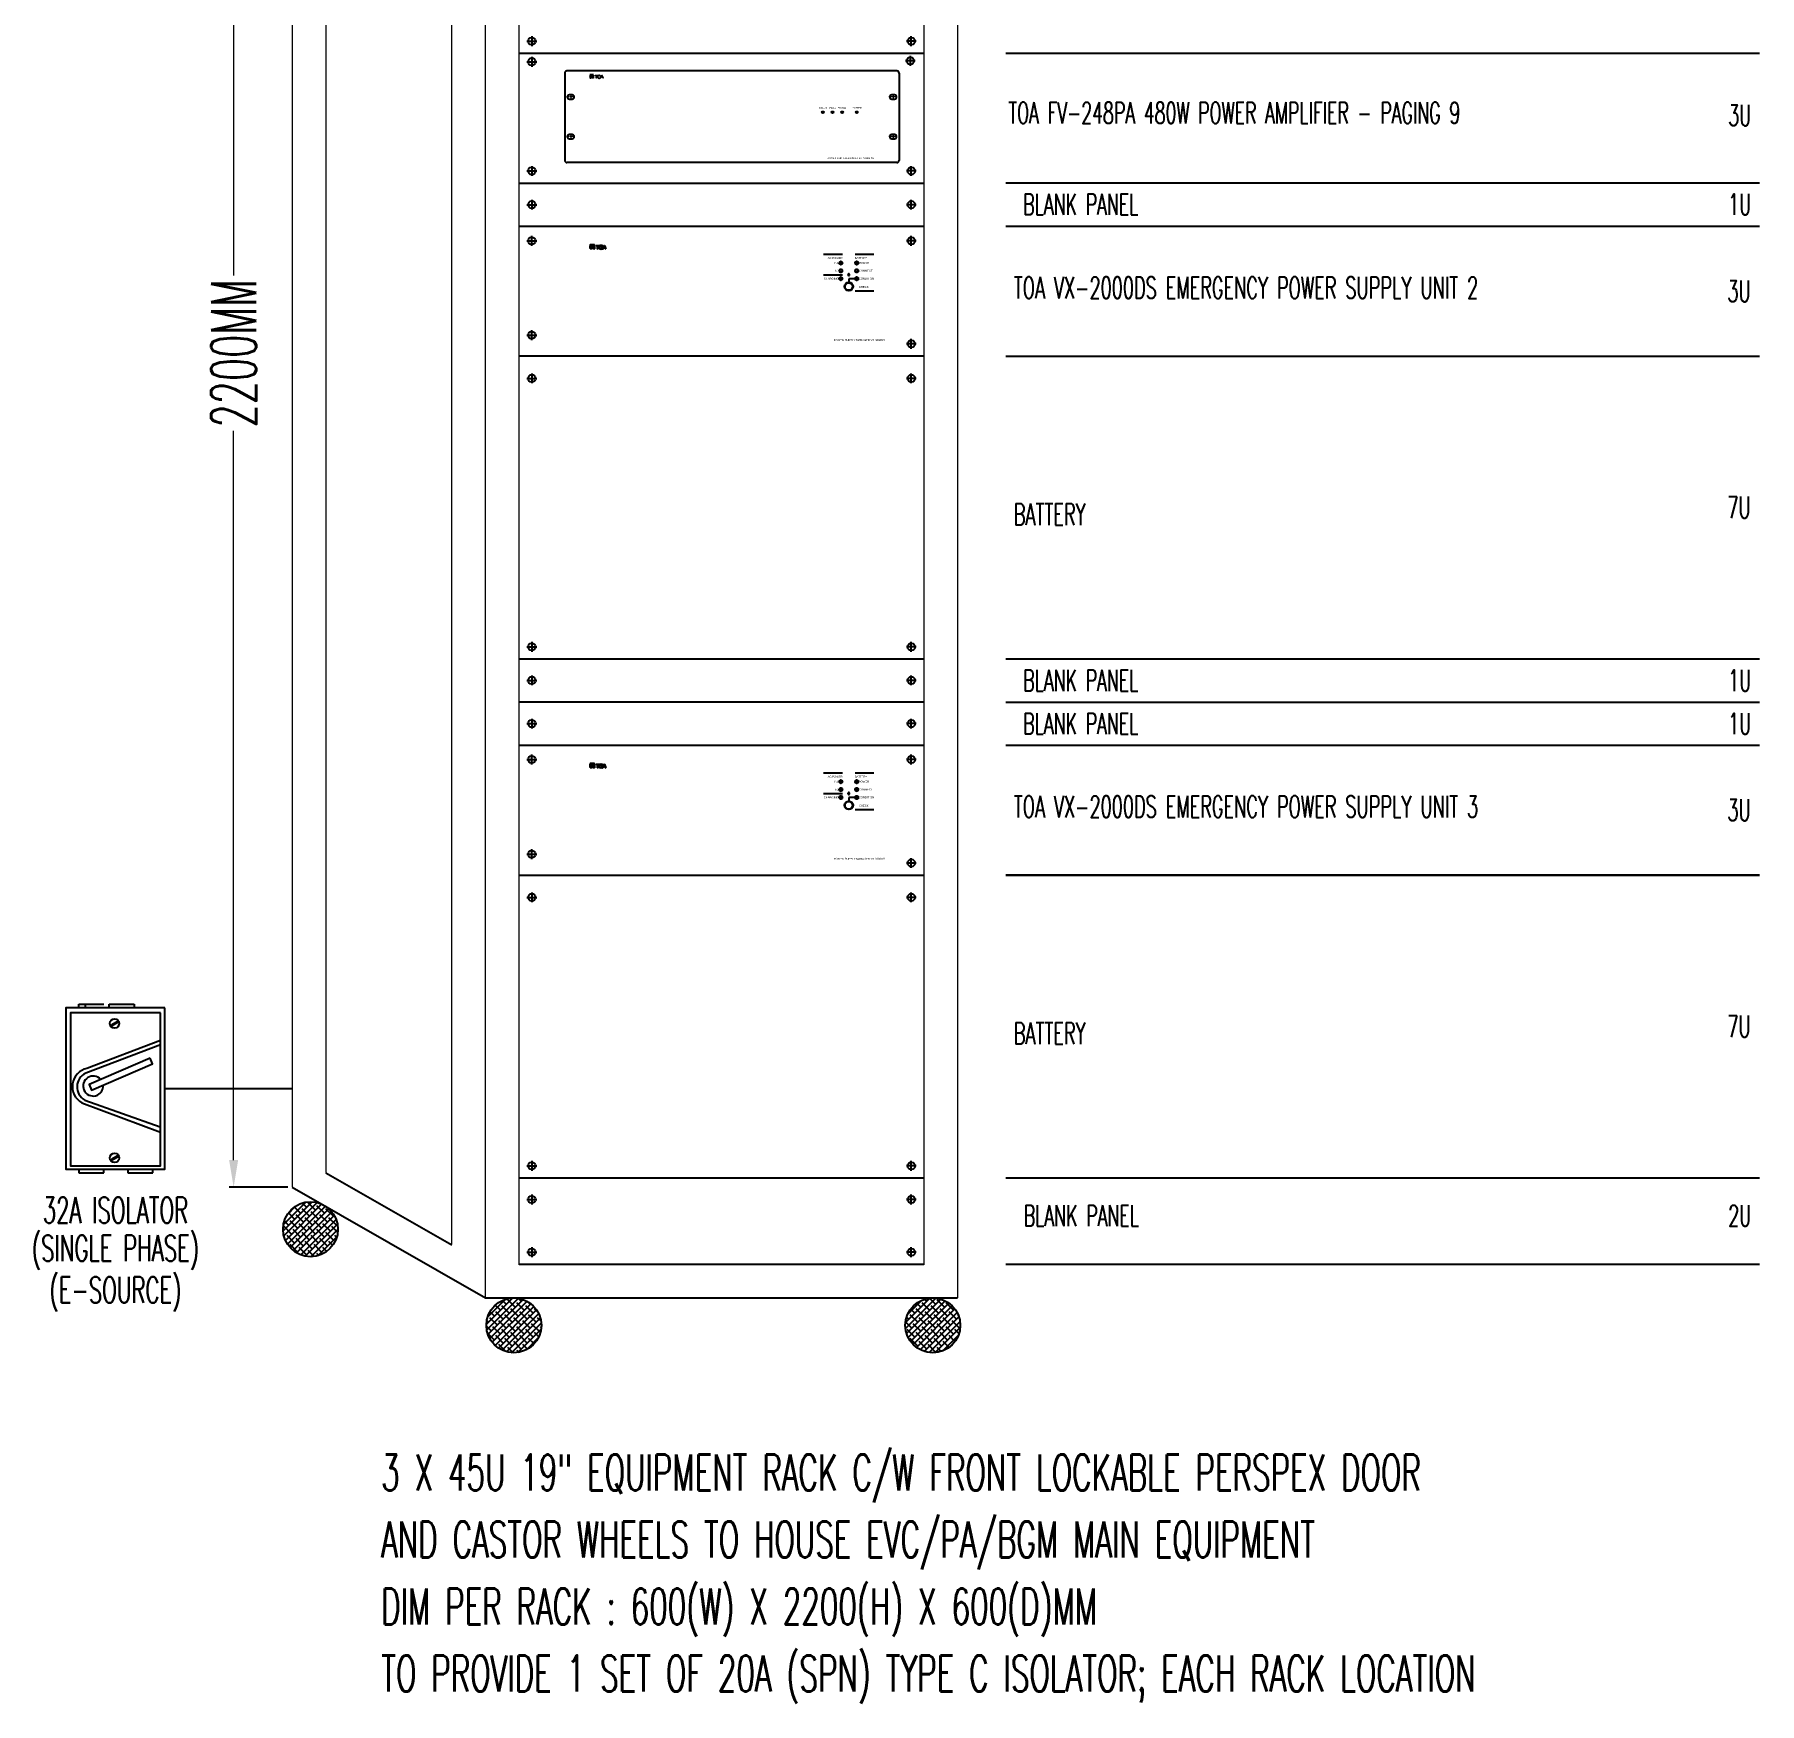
# Model space of a CAD drawing. Header units: millimetres. Extents: x 2974 to 5671, y 1205 to 3288.
# Drawn here: x 4517.2 to 4899.8, y 1205.3 to 1575.4 of the extents above; entities that cross this region are included whole.
import ezdxf
from ezdxf.enums import TextEntityAlignment as Align

# ---------------------------------------------------------------- set-up
doc = ezdxf.new("R2010")
doc.units = ezdxf.units.MM
doc.linetypes.add('SLD-CENTER', pattern=[19.05, 15.24, -1.27, 1.27, -1.27])
doc.linetypes.add('SLD-Solid', pattern=[0])
for name, color, linetype in [('0-RACK', 7, 'Continuous'), ('SILK', 5, 'Continuous'), ('TEXT', 3, 'Continuous')]:
    doc.layers.add(name, color=color, linetype=linetype)
doc.layers.add('FORMAT', color=7, linetype='Continuous', lineweight=0)
doc.styles.add('SIMPLEX', font='simplex.shx', dxfattribs={"width": 0.6})
doc.styles.get("Standard").update_dxf_attribs({"font": 'arial.ttf'})
doc.styles.add('Standard1', font='')
doc.styles.get('Standard1').set_extended_font_data('HelveticaNeue LT 55 Roman')
doc.dimstyles.get("Standard").update_dxf_attribs({"dimtxt": 0.18, "dimasz": 0.18, "dimexe": 0.18, "dimexo": 0.0625, "dimgap": 0.09, "dimtad": 0, "dimtih": 1, "dimtoh": 1, "dimdec": 4, "dimzin": 0, "dimdsep": 46, "dimtxsty": 'Standard', "dimcen": 0.09, "dimadec": 0, "dimazin": 0, "dimtfac": 1, "dimtdec": 4, "dimtofl": 0, "dimtmove": 0, "dimatfit": 3, "dimfxl": 1, "dimtolj": 1, "dimtzin": 0, "dimarcsym": 0})
pattern_1 = [(45, (1902.0434, 1089.468), (-0.6612692, 0.6612692), []), (135, (1902.0434, 1089.468), (-1.9838076, 0.6612692), [2.3379397, -1.4027638])]

# ---------------------------------------------------------------- blocks, each defined once
blk = doc.blocks.new('*D27')
at = {"layer": 'Defpoints', "color": 0, "transparency": 16777216}
for p in [(4574.36, 1766.4), (4561.37, 1319.78), (4574.36, 1319.78)]:
    blk.add_point(p, dxfattribs=at)
at = {"layer": 'TEXT', "color": 0, "lineweight": -2, "transparency": 16777216}
for p, q in [((4573.36, 1766.4), (4560.37, 1766.4)), ((4573.36, 1319.78), (4560.37, 1319.78))]:
    blk.add_line(p, q, dxfattribs=at)
at = {"layer": 'TEXT', "color": 0, "lineweight": 9, "transparency": 16777216}
for p, q in [((4561.37, 1760.4), (4561.37, 1521.95)), ((4561.37, 1325.78), (4561.37, 1487.49))]:
    blk.add_line(p, q, dxfattribs=at)
at = {"layer": 'TEXT', "color": 0, "transparency": 16777216}
for points in [[(4560.37, 1760.4), (4562.37, 1760.4), (4561.37, 1766.4)], [(4560.37, 1325.78), (4562.37, 1325.78), (4561.37, 1319.78)]]:
    blk.add_solid(points, dxfattribs=at)
at = {"layer": 'TEXT', "color": 0, "transparency": 16777216, "insert": (4561.37, 1504.72), "char_height": 6, "attachment_point": 5, "rotation": 90, "style": 'SIMPLEX'}
blk.add_mtext('\\A1;{\\H1.66667x;2200MM}', dxfattribs=at)
blk = doc.blocks.new('A$C1B766E32')
at = {"color": 30}
for p, q in [((0.481, 6.133), (0.481, 6.261)), ((0.481, 6.261), (1.413, 6.261)), ((0.725, 6.261), (0.725, 6.133)), ((1.616, 6.133), (1.616, 6.261)), ((1.616, 6.261), (2.548, 6.261)), ((2.548, 6.261), (2.548, 6.133)), ((3.524, 4.749), (0.74, 3.698)), ((3.524, 4.91), (0.786, 3.88)), ((0.595, 2.601), (3.518, 1.512)), ((0.703, 2.703), (3.515, 1.705)), ((0.481, 0.128), (0.481, 0)), ((1.413, 0), (1.413, 0.128)), ((2.304, 0.128), (2.304, 0)), ((3.237, 0), (3.237, 0.128)), ((0.481, 0), (1.413, 0)), ((2.304, 0), (3.237, 0))]:
    blk.add_line(p, q, dxfattribs=at)
for points in [[(3.683, 6.133), (0, 6.133), (0, 0.128), (3.683, 0.128)], [(3.524, 5.949), (0.176, 5.949), (0.176, 0.261), (3.524, 0.261)], [(1.919, 5.624), (1.707, 5.503), (1.723, 5.475), (1.935, 5.596)], [(3.133, 4.261), (0.869, 3.283), (0.961, 3.072), (3.224, 4.05)], [(1.919, 0.623), (1.707, 0.502), (1.723, 0.474), (1.935, 0.595)]]:
    blk.add_lwpolyline(points, close=True, dxfattribs=at)
for centre in [(1.813, 5.551), (1.813, 0.55)]:
    blk.add_circle(centre, 0.175, dxfattribs=at)
for centre, radius, start, end in [((0.939, 3.203), 0.694, 102.71014, 240.23806), ((0.978, 3.191), 0.56, 115.15996, 240.62968), ((1.019, 3.223), 0.372, 41.31728, 5.25538)]:
    blk.add_arc(centre, radius, start, end, dxfattribs=at)
blk = doc.blocks.new('200PA')
at = {"linetype": 'Continuous', "lineweight": 0}
for points in [[(-47.5, 15.75), (-47.5, 15.68), (-46.12, 15.68), (-46.12, 15.75)], [(-47.5, 15.47), (-47.5, 14.93), (-46.96, 15.47)], [(-46.82, 15.2), (-47.09, 15.2), (-47.5, 14.79), (-47.5, 14.52)], [(-46.95, 14.93), (-47.5, 14.38), (-46.95, 14.38)], [(-46.12, 15.52), (-46.43, 15.2), (-46.63, 15.2), (-46.63, 14.38), (-46.12, 14.38)], [(-44.61, 15.36), (-44.61, 15.47), (-45.58, 15.47), (-45.58, 15.36)], [(-45.02, 15.35), (-45.16, 15.22), (-45.16, 14.37), (-45.02, 14.37)], [(-42.95, 14.86), (-43.22, 14.86), (-43.34, 14.75), (-42.9, 14.75), (-42.75, 14.37), (-42.59, 14.37), (-43.09, 15.47), (-43.19, 15.47), (-43.67, 14.37), (-43.55, 14.37), (-43.15, 15.32)]]:
    blk.add_hatch(color=7, dxfattribs=at).paths.add_polyline_path(points, flags=0)
h = blk.add_hatch(color=7, dxfattribs=at)
edge = h.paths.add_edge_path(flags=0)
edge.add_arc((-44.23, 14.77), 0.423, 180, 270)
edge.add_line((-44.23, 14.35), (-44.01, 14.35))
edge.add_arc((-44.01, 14.77), 0.423, 270, 360)
edge.add_line((-43.59, 14.77), (-43.59, 15.11))
edge.add_arc((-43.98, 15.11), 0.396, 359.25739, 454.01879)
edge.add_line((-44.01, 15.51), (-44.23, 15.51))
edge.add_arc((-44.23, 15.09), 0.423, 90, 180)
edge.add_line((-44.65, 15.09), (-44.65, 14.77))
edge = h.paths.add_edge_path(flags=0)
edge.add_line((-44.51, 14.7), (-44.51, 15.15))
edge.add_arc((-44.23, 15.15), 0.282, 90, 180, ccw=False)
edge.add_line((-44.23, 15.43), (-44.01, 15.43))
edge.add_arc((-44.01, 15.15), 0.282, 0, 90, ccw=False)
edge.add_line((-43.73, 15.15), (-43.73, 14.7))
edge.add_arc((-44.01, 14.7), 0.282, 270, 360, ccw=False)
edge.add_line((-44.01, 14.42), (-44.23, 14.42))
edge.add_arc((-44.23, 14.7), 0.282, 180, 270, ccw=False)
at = {"color": 7, "linetype": 'SLD-Solid'}
for p, q in [((-56.5, 16.25), (-56.5, -15.25)), ((63.25, 17), (-55.75, 17)), ((64, 16.25), (64, -15.25)), ((-53.87, 8.4), (-54.87, 8.4)), ((-54.87, 6.9), (-53.87, 6.9)), ((62.38, 8.4), (61.38, 8.4)), ((61.38, 6.9), (62.38, 6.9)), ((-53.87, -5.9), (-54.87, -5.9)), ((62.38, -5.9), (61.38, -5.9)), ((-54.87, -7.4), (-53.87, -7.4)), ((61.25, -7.39), (62.49, -7.39)), ((61.38, -7.4), (62.38, -7.4)), ((63.25, -16), (-55.75, -16))]:
    blk.add_line(p, q, dxfattribs=at)
at = {"color": 7, "linetype": 'Continuous', "lineweight": 15}
for p, q in [((-47.5, 15.75), (-46.12, 15.75)), ((-46.12, 15.68), (-47.5, 15.68)), ((-47.5, 14.93), (-46.96, 15.47)), ((-47.5, 15.47), (-46.96, 15.47)), ((-47.5, 15.47), (-47.5, 14.93)), ((-47.5, 14.52), (-46.82, 15.2)), ((-47.09, 15.2), (-47.5, 14.79)), ((-46.95, 14.93), (-47.5, 14.38)), ((-47.5, 14.79), (-47.5, 14.52)), ((-47.5, 14.38), (-46.95, 14.38)), ((-46.82, 15.2), (-47.09, 15.2)), ((-46.95, 14.38), (-46.95, 14.93)), ((-46.43, 15.2), (-46.63, 15.2)), ((-46.63, 15.2), (-46.63, 14.38)), ((-46.12, 14.38), (-46.63, 14.38)), ((-46.43, 15.2), (-46.12, 15.52)), ((-46.12, 15.75), (-46.12, 15.68)), ((-46.12, 15.52), (-46.12, 14.38)), ((-45.58, 15.36), (-45.58, 15.47)), ((-45.58, 15.47), (-44.61, 15.47)), ((-44.61, 15.36), (-45.58, 15.36)), ((-45.02, 15.35), (-45.16, 15.22)), ((-45.16, 14.37), (-45.16, 15.22)), ((-45.02, 14.37), (-45.16, 14.37)), ((-45.02, 15.35), (-45.02, 14.37)), ((-44.65, 14.77), (-44.65, 15.09)), ((-44.61, 15.47), (-44.61, 15.36)), ((-44.51, 14.7), (-44.51, 15.15)), ((-44.23, 15.51), (-44.01, 15.51)), ((-44.23, 15.43), (-44.01, 15.43)), ((-44.23, 14.42), (-44.01, 14.42)), ((-44.23, 14.35), (-44.01, 14.35)), ((-43.73, 15.15), (-43.73, 14.7)), ((-43.67, 14.37), (-43.19, 15.47)), ((-43.55, 14.37), (-43.67, 14.37)), ((-43.59, 14.77), (-43.59, 15.11)), ((-43.15, 15.32), (-43.55, 14.37)), ((-43.34, 14.75), (-43.22, 14.86)), ((-42.9, 14.75), (-43.34, 14.75)), ((-43.22, 14.86), (-42.95, 14.86)), ((-43.19, 15.47), (-43.09, 15.47)), ((-42.95, 14.86), (-43.15, 15.32)), ((-42.59, 14.37), (-43.09, 15.47)), ((-42.75, 14.37), (-42.9, 14.75)), ((-42.59, 14.37), (-42.75, 14.37))]:
    blk.add_line(p, q, dxfattribs=at)
at = {"color": 7, "linetype": 'SLD-Solid'}
for centre, radius in [((36.5, 2.11), 0.325), ((36.5, 2.11), 0.3), ((40, 2.11), 0.325), ((40, 2.11), 0.3), ((43.5, 2.11), 0.325), ((43.5, 2.11), 0.3), ((48.75, 2.11), 0.325), ((48.75, 2.11), 0.3)]:
    blk.add_circle(centre, radius, dxfattribs=at)
for centre, start, end in [((-55.75, 16.25), 90, 180), ((63.25, 16.25), 0, 90), ((-54.87, 7.65), 90, 270), ((-53.87, 7.65), 270, 90), ((61.38, 7.65), 90, 270), ((62.38, 7.65), 270, 90), ((-54.87, -6.65), 90, 270), ((-53.87, -6.65), 270, 90), ((61.38, -6.65), 90, 270), ((62.38, -6.65), 270, 90), ((-55.75, -15.25), 180, 270), ((63.25, -15.25), 270, 0)]:
    blk.add_arc(centre, 0.75, start, end, dxfattribs=at)
at = {"color": 7, "linetype": 'Continuous', "lineweight": 15}
for centre, radius, start, end in [((-44.23, 15.09), 0.423, 90, 180), ((-44.23, 14.77), 0.423, 180, 270), ((-44.23, 15.15), 0.282, 90, 180), ((-44.23, 14.7), 0.282, 180, 270), ((-43.98, 15.11), 0.396, 359.25739, 94.01879), ((-44.01, 15.15), 0.282, 0, 90), ((-44.01, 14.77), 0.423, 270, 0), ((-44.01, 14.7), 0.282, 270, 0)]:
    blk.add_arc(centre, radius, start, end, dxfattribs=at)
at = {"layer": 'FORMAT', "color": 1, "linetype": 'SLD-CENTER', "ltscale": 0.1}
for p, q in [((-52.88, 7.65), (-55.88, 7.65)), ((-54.38, 8.65), (-54.38, 6.65)), ((63.37, 7.65), (60.37, 7.65)), ((61.87, 8.65), (61.87, 6.65)), ((-54.38, -5.65), (-54.38, -7.65)), ((61.87, -5.65), (61.87, -7.65)), ((-52.88, -6.65), (-55.88, -6.65)), ((63.37, -6.65), (60.37, -6.65))]:
    blk.add_line(p, q, dxfattribs=at)
at = {"color": 1, "lineweight": 25, "char_height": 0.625, "style": 'Standard1'}
for s, insert, attachment_point in [('{FAULT}', (36.58, 3.98), 2), ('{PEAK}', (40.08, 3.98), 2), ('{SIGNAL}', (43.58, 4), 2), ('{POWER}', (48.83, 4), 2), ('{POWER AMPLIFIER PANEL FV-248PA-AS}', (55, -14.43), 6)]:
    blk.add_mtext(s, dxfattribs=dict(at, insert=insert, attachment_point=attachment_point))
blk = doc.blocks.new('3000DS')
for p, q in [((20.58, 9.39), (25.16, 9.39)), ((28.22, 9.39), (32.8, 9.39)), ((20.58, 4.37), (25.16, 4.37)), ((25.07, 7.45), (25.07, 7)), ((25.07, 5.55), (25.07, 5.1)), ((26.48, 4.46), (26.47, 4.37)), ((26.47, 4.37), (26.48, 4.28)), ((26.54, 4.53), (26.48, 4.46)), ((26.48, 4.28), (26.54, 4.21)), ((26.61, 4.58), (26.54, 4.53)), ((26.54, 4.21), (26.61, 4.16)), ((26.7, 4.6), (26.61, 4.58)), ((26.78, 4.58), (26.7, 4.6)), ((26.86, 4.53), (26.78, 4.58)), ((26.78, 4.16), (26.86, 4.21)), ((26.91, 4.46), (26.86, 4.53)), ((26.86, 4.21), (26.91, 4.28)), ((26.92, 4.37), (26.91, 4.46)), ((26.91, 4.28), (26.92, 4.37)), ((28.89, 7.45), (28.89, 7)), ((28.89, 5.55), (28.89, 5.1)), ((25.07, 3.64), (25.07, 3.19)), ((26.61, 4.16), (26.7, 4.14)), ((26.7, 4.14), (26.78, 4.16)), ((28.22, 0.46), (32.8, 0.46)), ((28.89, 3.64), (28.89, 3.19))]:
    blk.add_line(p, q)
for centre, radius in [((24.79, 7.23), 0.384), ((24.79, 5.32), 0.384), ((24.79, 7.23), 0.287), ((24.79, 5.32), 0.287), ((28.61, 7.23), 0.384), ((28.61, 5.32), 0.384), ((28.61, 7.23), 0.287), ((28.61, 5.32), 0.287), ((24.79, 3.41), 0.384), ((24.79, 3.41), 0.287), ((26.7, 1.5), 1.05), ((26.7, 1.5), 0.901), ((28.61, 3.41), 0.384), ((28.61, 3.41), 0.287)]:
    blk.add_circle(centre, radius)
for centre, radius, start, end in [((24.79, 7.23), 0.364, 37.9334, 321.5494), ((24.79, 5.32), 0.364, 37.9334, 321.5494), ((28.61, 7.23), 0.364, 37.9334, 321.5494), ((28.61, 5.32), 0.364, 37.9334, 321.5494), ((24.79, 3.41), 0.364, 37.9334, 321.5494), ((25.93, 2.27), 0.154, 241.0381, 28.4166), ((25.94, 0.74), 0.154, 329.8537, 120.1463), ((27.46, 2.27), 0.153, 149.971, 298.9332), ((27.46, 0.74), 0.153, 61.5206, 209.5931), ((28.61, 3.41), 0.364, 37.9334, 321.5494)]:
    blk.add_arc(centre, radius, start, end)
at = {"layer": 'SILK'}
for p, q in [((-35.95, 11.7), (-34.9, 11.7)), ((-35.95, 11.65), (-35.9, 11.7)), ((-35.95, 11.7), (-35.95, 11.64)), ((-34.9, 11.64), (-35.95, 11.64)), ((-35.95, 11.15), (-35.65, 11.46)), ((-35.95, 11.21), (-35.71, 11.46)), ((-35.95, 11.26), (-35.76, 11.46)), ((-35.95, 11.04), (-35.95, 11.46)), ((-35.95, 11.1), (-35.6, 11.46)), ((-35.95, 11.04), (-35.55, 11.46)), ((-35.95, 11.46), (-35.55, 11.46)), ((-35.95, 11.32), (-35.81, 11.46)), ((-35.95, 11.37), (-35.87, 11.46)), ((-35.95, 11.43), (-35.92, 11.46)), ((-35.95, 10.71), (-35.44, 11.24)), ((-35.95, 10.77), (-35.5, 11.24)), ((-35.95, 10.82), (-35.55, 11.24)), ((-35.42, 11.24), (-35.95, 10.69)), ((-35.95, 10.93), (-35.66, 11.24)), ((-35.95, 10.96), (-35.69, 11.24)), ((-35.95, 10.88), (-35.6, 11.24)), ((-35.95, 10.61), (-35.55, 11.03)), ((-35.95, 10.61), (-35.55, 11.02)), ((-35.95, 10.69), (-35.95, 10.96)), ((-35.55, 10.61), (-35.95, 10.61)), ((-35.91, 11.64), (-35.85, 11.7)), ((-35.89, 10.61), (-35.55, 10.97)), ((-35.85, 11.64), (-35.8, 11.7)), ((-35.84, 10.61), (-35.55, 10.91)), ((-35.8, 11.64), (-35.75, 11.7)), ((-35.79, 10.61), (-35.55, 10.86)), ((-35.75, 11.64), (-35.69, 11.7)), ((-35.73, 10.61), (-35.55, 10.8)), ((-35.7, 11.64), (-35.64, 11.7)), ((-35.69, 11.24), (-35.42, 11.24)), ((-35.68, 10.61), (-35.55, 10.75)), ((-35.64, 11.64), (-35.59, 11.7)), ((-35.63, 10.61), (-35.55, 10.69)), ((-35.59, 11.64), (-35.53, 11.7)), ((-35.57, 10.61), (-35.55, 10.64)), ((-35.55, 11.03), (-35.55, 10.61)), ((-35.54, 11.64), (-35.48, 11.7)), ((-35.48, 11.64), (-35.43, 11.7)), ((-35.43, 11.64), (-35.37, 11.7)), ((-35.38, 11.64), (-35.32, 11.7)), ((-35.32, 11.64), (-35.27, 11.7)), ((-35.29, 11.07), (-34.9, 11.47)), ((-35.29, 11.01), (-34.9, 11.41)), ((-35.29, 10.96), (-34.9, 11.36)), ((-35.29, 10.9), (-34.9, 11.3)), ((-35.29, 10.85), (-34.9, 11.25)), ((-35.29, 11.12), (-35.18, 11.24)), ((-35.29, 11.18), (-35.23, 11.24)), ((-35.29, 11.23), (-35.28, 11.24)), ((-35.29, 11.24), (-35.15, 11.24)), ((-35.29, 10.61), (-35.29, 11.24)), ((-35.29, 10.79), (-34.9, 11.19)), ((-35.29, 10.74), (-34.9, 11.14)), ((-35.29, 10.68), (-34.9, 11.08)), ((-35.29, 10.63), (-34.9, 11.03)), ((-34.9, 10.61), (-35.29, 10.61)), ((-35.27, 11.64), (-35.21, 11.7)), ((-35.26, 10.61), (-34.9, 10.97)), ((-35.22, 11.64), (-35.16, 11.7)), ((-35.2, 10.61), (-34.9, 10.92)), ((-35.17, 11.64), (-35.11, 11.7)), ((-35.15, 11.24), (-34.9, 11.49)), ((-35.15, 10.61), (-34.9, 10.86)), ((-35.11, 11.64), (-35.06, 11.7)), ((-35.1, 10.61), (-34.9, 10.81)), ((-35.06, 11.64), (-35, 11.7)), ((-35.04, 10.61), (-34.9, 10.75)), ((-35.01, 11.64), (-34.95, 11.7)), ((-34.99, 10.61), (-34.9, 10.7)), ((-34.95, 11.64), (-34.9, 11.69)), ((-34.94, 10.61), (-34.9, 10.64)), ((-34.9, 11.64), (-34.9, 11.7)), ((-34.9, 11.49), (-34.9, 10.61)), ((-34.48, 11.46), (-33.75, 11.46)), ((-34.48, 11.38), (-34.4, 11.46)), ((-34.48, 11.43), (-34.45, 11.46)), ((-34.48, 11.38), (-34.48, 11.46)), ((-33.75, 11.38), (-34.48, 11.38)), ((-34.42, 11.38), (-34.34, 11.46)), ((-34.37, 11.38), (-34.29, 11.46)), ((-34.32, 11.38), (-34.24, 11.46)), ((-34.27, 11.38), (-34.18, 11.46)), ((-34.21, 11.38), (-34.13, 11.46)), ((-34.17, 10.88), (-34.07, 10.98)), ((-34.17, 10.82), (-34.07, 10.92)), ((-34.17, 10.77), (-34.07, 10.87)), ((-34.17, 10.71), (-34.07, 10.81)), ((-34.17, 10.65), (-34.07, 10.76)), ((-34.17, 10.61), (-34.06, 10.61)), ((-34.16, 11.38), (-34.08, 11.46)), ((-34.16, 11.27), (-34.07, 11.37)), ((-34.16, 11.26), (-34.07, 11.36)), ((-34.16, 11.21), (-34.07, 11.31)), ((-34.16, 10.91), (-34.16, 11.27)), ((-34.16, 11.15), (-34.07, 11.25)), ((-34.16, 11.1), (-34.07, 11.2)), ((-34.16, 11.04), (-34.07, 11.14)), ((-34.16, 10.99), (-34.07, 11.09)), ((-34.16, 10.93), (-34.07, 11.03)), ((-34.16, 10.61), (-34.07, 10.7)), ((-34.11, 11.38), (-34.03, 11.46)), ((-34.1, 10.61), (-34.07, 10.65)), ((-34.07, 11.37), (-34.07, 10.91)), ((-34.05, 11.38), (-33.97, 11.46)), ((-34, 11.38), (-33.92, 11.46)), ((-33.95, 11.38), (-33.87, 11.46)), ((-33.89, 11.38), (-33.81, 11.46)), ((-33.84, 11.38), (-33.76, 11.46)), ((-33.79, 11.38), (-33.75, 11.42)), ((-33.77, 11.18), (-33.62, 11.33)), ((-33.77, 11.12), (-33.67, 11.23)), ((-33.77, 11.07), (-33.67, 11.17)), ((-33.77, 11.01), (-33.67, 11.11)), ((-33.77, 10.96), (-33.67, 11.06)), ((-33.77, 10.9), (-33.67, 11)), ((-33.76, 11.24), (-33.56, 11.45)), ((-33.76, 10.85), (-33.67, 10.95)), ((-33.76, 10.8), (-33.67, 10.9)), ((-33.75, 11.46), (-33.75, 11.38)), ((-33.75, 11.31), (-33.63, 11.43)), ((-33.75, 10.76), (-33.67, 10.84)), ((-33.73, 10.72), (-33.66, 10.8)), ((-33.71, 10.69), (-33.64, 10.76)), ((-33.68, 10.67), (-33.62, 10.73)), ((-33.65, 10.64), (-33.59, 10.71)), ((-33.61, 11.35), (-33.49, 11.47)), ((-33.61, 10.63), (-33.56, 10.68)), ((-33.57, 10.62), (-33.52, 10.67)), ((-33.53, 10.6), (-33.47, 10.66)), ((-33.5, 11.4), (-33.43, 11.47)), ((-33.48, 10.6), (-33.43, 10.65)), ((-33.44, 11.41), (-33.37, 11.48)), ((-33.43, 10.59), (-33.38, 10.65)), ((-33.38, 11.42), (-33.32, 11.48)), ((-33.38, 10.59), (-33.32, 10.65)), ((-33.33, 11.42), (-33.27, 11.47)), ((-33.33, 10.59), (-33.26, 10.66)), ((-33.28, 11.41), (-33.23, 11.46)), ((-33.27, 10.59), (-33.19, 10.68)), ((-33.24, 11.4), (-33.18, 11.45)), ((-33.21, 10.6), (-32.97, 10.85)), ((-33.2, 11.39), (-33.14, 11.44)), ((-33.16, 11.37), (-33.1, 11.43)), ((-33.14, 10.62), (-32.98, 10.79)), ((-33.12, 11.35), (-33.06, 11.41)), ((-33.1, 11.32), (-33.03, 11.39)), ((-33.08, 11.29), (-33.01, 11.36)), ((-33.07, 11.24), (-32.99, 11.33)), ((-33.07, 11.19), (-32.98, 11.28)), ((-33.07, 10.86), (-32.97, 10.97)), ((-33.07, 10.8), (-32.97, 10.91)), ((-33.06, 11.14), (-32.97, 11.23)), ((-33.06, 11.09), (-32.97, 11.18)), ((-33.06, 11.03), (-32.97, 11.13)), ((-33.06, 10.98), (-32.96, 11.08)), ((-33.06, 10.92), (-32.96, 11.02)), ((-33.04, 10.66), (-33.01, 10.7)), ((-33, 10.61), (-32.64, 11.46)), ((-33, 10.61), (-32.91, 10.61)), ((-32.99, 10.61), (-32.85, 10.75)), ((-32.97, 10.69), (-32.81, 10.85)), ((-32.94, 10.61), (-32.89, 10.66)), ((-32.92, 10.79), (-32.77, 10.94)), ((-32.88, 10.89), (-32.73, 11.04)), ((-32.84, 10.99), (-32.69, 11.14)), ((-32.59, 11.38), (-32.8, 10.89)), ((-32.8, 11.08), (-32.65, 11.23)), ((-32.76, 11.18), (-32.61, 11.33)), ((-32.73, 10.95), (-32.66, 11.02)), ((-32.73, 10.95), (-32.42, 10.95)), ((-32.72, 10.95), (-32.65, 11.02)), ((-32.71, 11.28), (-32.54, 11.46)), ((-32.67, 11.38), (-32.59, 11.46)), ((-32.67, 10.95), (-32.6, 11.02)), ((-32.66, 11.02), (-32.45, 11.02)), ((-32.64, 11.46), (-32.52, 11.46)), ((-32.61, 10.95), (-32.55, 11.02)), ((-32.59, 11.36), (-32.51, 11.44)), ((-32.59, 11.38), (-32.45, 11.02)), ((-32.57, 11.32), (-32.49, 11.4)), ((-32.56, 11.28), (-32.48, 11.36)), ((-32.56, 10.95), (-32.49, 11.02)), ((-32.54, 11.24), (-32.46, 11.32)), ((-32.52, 11.46), (-32.18, 10.61)), ((-32.52, 11.2), (-32.45, 11.28)), ((-32.51, 11.16), (-32.43, 11.24)), ((-32.51, 10.95), (-32.37, 11.09)), ((-32.49, 11.13), (-32.42, 11.21)), ((-32.48, 11.09), (-32.4, 11.17)), ((-32.46, 11.05), (-32.38, 11.13)), ((-32.45, 10.95), (-32.35, 11.05)), ((-32.42, 10.93), (-32.34, 11.01)), ((-32.42, 10.95), (-32.29, 10.61)), ((-32.4, 10.89), (-32.32, 10.97)), ((-32.38, 10.85), (-32.31, 10.93)), ((-32.37, 10.81), (-32.29, 10.9)), ((-32.35, 10.78), (-32.28, 10.86)), ((-32.34, 10.74), (-32.26, 10.82)), ((-32.32, 10.7), (-32.24, 10.78)), ((-32.31, 10.66), (-32.23, 10.74)), ((-32.29, 10.62), (-32.21, 10.7)), ((-32.29, 10.61), (-32.18, 10.61)), ((-32.25, 10.61), (-32.2, 10.66)), ((-32.19, 10.61), (-32.18, 10.62)), ((28.03, 3.41), (26.69, 3.41)), ((26.69, 3.41), (26.69, 2.75))]:
    blk.add_line(p, q, dxfattribs=at)
for centre, radius, start, end in [((-42.68, 10.89), 8.51, 358.0977, 0.0862), ((-25.56, 10.89), 8.51, 179.9138, 181.9023), ((-31.22, 11.03), 2.55, 174.5487, 185.4513), ((-33.54, 11.23), 0.219, 111.5134, 167.8475), ((-33.54, 10.84), 0.228, 193.3575, 247.2817), ((-33.47, 11.2), 0.199, 115.3925, 169.7968), ((-31.12, 11.03), 2.55, 175.4114, 184.5886), ((-33.46, 10.87), 0.209, 191.5685, 243.2422), ((-33.37, 10.7), 0.774, 70.5314, 109.4686), ((-33.37, 11.36), 0.774, 250.5314, 289.4686), ((-33.37, 10.9), 0.52, 68.9017, 111.0983), ((-33.37, 11.17), 0.52, 248.9017, 291.0983), ((-33.22, 11.23), 0.153, 0.8028, 74.0079), ((-33.23, 10.83), 0.157, 287.0621, 358.1272), ((-33.15, 11.26), 0.175, 4.189, 76.4501), ((-33.15, 10.81), 0.178, 284.2326, 355.1283), ((-35.61, 11.03), 2.55, 355.4114, 4.5886), ((-35.52, 11.03), 2.55, 354.5487, 5.4513), ((-24.92, 7.66), 8.51, 157.7026, 159.7379)]:
    blk.add_arc(centre, radius, start, end, dxfattribs=at)
for s, width, p in [('AC POWER', 0.95, (23.4, 8.19)), ('BATTERY', 0.9, (29.67, 8.19))]:
    blk.add_text(s, height=0.477, dxfattribs=dict(at, width=width)).set_placement(p, align=Align.CENTER)
for s, p in [('IN1', (23.7, 6.99)), ('IN2', (23.72, 5.09)), ('POWER', (30.38, 6.98)), ('CONNECT', (30.83, 5.1)), ('CHARGING', (22.44, 3.17)), ('CONDITION', (31, 3.2)), ('CHECK', (30.34, 1.17))]:
    blk.add_text(s, height=0.477, dxfattribs=at).set_placement(p, align=Align.CENTER)
at = {"layer": 'SILK', "width": 0.9}
blk.add_text('POWER SUPPLY MANAGER VX-3000DS', height=0.4771, dxfattribs=at).set_placement((35.47, -11.7), align=Align.RIGHT)

msp = doc.modelspace()

# ---------------------------------------------------------------- hatches: boundary and pattern name
at = {"layer": '0-RACK', "linetype": 'Continuous'}
h = msp.add_hatch(dxfattribs=at)
h.set_pattern_fill('ANSI38', color=0, scale=7.481407, style=0)
h.set_pattern_definition([(45, (1902.0434, 1089.1643), (-0.6612692, 0.6612692), []), (135, (1902.0434, 1089.1643), (-1.9838076, 0.6612692), [2.3379397, -1.4027638])])
h.paths.add_polyline_path([(4581.80546, 1315.51386), (4581.07347, 1315.93321, 0.553388661), (4572.32528, 1310.44958, 1), (4584.51077, 1310.44958, 0.250356707)])
h = msp.add_hatch(dxfattribs=at)
h.set_pattern_fill('ANSI38', color=0, scale=7.481407, style=0)
h.set_pattern_definition(pattern_1)
h.paths.add_polyline_path([(4629.61562, 1289.13551, 1), (4617.43012, 1289.13551, 1)])
h = msp.add_hatch(dxfattribs=at)
h.set_pattern_fill('ANSI38', color=0, scale=7.481407, style=0)
h.set_pattern_definition(pattern_1)
h.paths.add_polyline_path([(4710.34914, 1289.13551, 1), (4722.53463, 1289.13551, 1)])

# ---------------------------------------------------------------- linework, layer by layer
msp.add_line((4546.10913, 1341.6555, -0.02095), (4574.35209, 1341.6555, -0.02095))
at = {"layer": '0-RACK', "color": 0}
for p, q in [((4626.39832, 1573.92762, -0.02095), (4628.58724, 1573.92762, -0.02095)), ((4627.49278, 1575.02208, -0.02095), (4627.49278, 1572.83316, -0.02095)), ((4712.76972, 1573.92762, -0.02095), (4710.5808, 1573.92762, -0.02095)), ((4711.67526, 1572.83316, -0.02095), (4711.67526, 1575.02208, -0.02095)), ((4626.39832, 1569.36814, -0.02095), (4628.58724, 1569.36814, -0.02095)), ((4627.49278, 1570.46259, -0.02095), (4627.49278, 1568.27368, -0.02095)), ((4712.55976, 1569.57831, -0.02095), (4710.37084, 1569.57831, -0.02095)), ((4711.4653, 1568.48385, -0.02095), (4711.4653, 1570.67277, -0.02095)), ((4627.49278, 1546.24492, -0.02095), (4627.49278, 1544.056, -0.02095)), ((4711.67526, 1544.056, -0.02095), (4711.67526, 1546.24492, -0.02095)), ((4626.39832, 1545.15046, -0.02095), (4628.58724, 1545.15046, -0.02095)), ((4712.76972, 1545.15046, -0.02095), (4710.5808, 1545.15046, -0.02095)), ((4627.49278, 1538.75818, -0.02095), (4627.49278, 1536.56926, -0.02095)), ((4711.67526, 1536.56926, -0.02095), (4711.67526, 1538.75818, -0.02095)), ((4626.39832, 1537.66372, -0.02095), (4628.58724, 1537.66372, -0.02095)), ((4712.76972, 1537.66372, -0.02095), (4710.5808, 1537.66372, -0.02095)), ((4627.49278, 1528.55477, -0.02095), (4627.49278, 1530.74369, -0.02095)), ((4711.67526, 1528.55477, -0.02095), (4711.67526, 1530.74369, -0.02095)), ((4626.39832, 1529.64923, -0.02095), (4628.58724, 1529.64923, -0.02095)), ((4712.76972, 1529.64923, -0.02095), (4710.5808, 1529.64923, -0.02095)), ((4626.39832, 1508.71043, -0.02095), (4628.58724, 1508.71043, -0.02095)), ((4627.49278, 1507.61597, -0.02095), (4627.49278, 1509.80488, -0.02095)), ((4711.67526, 1505.71617, -0.02095), (4711.67526, 1507.90509, -0.02095)), ((4712.76972, 1506.81063, -0.02095), (4710.5808, 1506.81063, -0.02095)), ((4627.49278, 1500.23892, -0.02095), (4627.49278, 1498.05, -0.02095)), ((4711.67526, 1498.05, -0.02095), (4711.67526, 1500.23892, -0.02095)), ((4626.39832, 1499.14446, -0.02095), (4628.58724, 1499.14446, -0.02095)), ((4712.76972, 1499.14446, -0.02095), (4710.5808, 1499.14446, -0.02095)), ((4626.39832, 1439.59456, -0.02095), (4628.58724, 1439.59456, -0.02095)), ((4627.49278, 1440.68902, -0.02095), (4627.49278, 1438.5001, -0.02095)), ((4712.76972, 1439.59456, -0.02095), (4710.5808, 1439.59456, -0.02095)), ((4711.67526, 1438.5001, -0.02095), (4711.67526, 1440.68902, -0.02095)), ((4626.39832, 1432.16727, -0.02095), (4628.58724, 1432.16727, -0.02095)), ((4627.49278, 1433.26173, -0.02095), (4627.49278, 1431.07281, -0.02095)), ((4712.76972, 1432.16727, -0.02095), (4710.5808, 1432.16727, -0.02095)), ((4711.67526, 1431.07281, -0.02095), (4711.67526, 1433.26173, -0.02095)), ((4627.49278, 1423.67925, -0.02095), (4627.49278, 1421.49033, -0.02095)), ((4711.67526, 1421.49033, -0.02095), (4711.67526, 1423.67925, -0.02095)), ((4626.39832, 1422.58479, -0.02095), (4628.58724, 1422.58479, -0.02095)), ((4712.76972, 1422.58479, -0.02095), (4710.5808, 1422.58479, -0.02095)), ((4627.49278, 1413.51217, -0.02095), (4627.49278, 1415.70109, -0.02095)), ((4711.67526, 1413.51217, -0.02095), (4711.67526, 1415.70109, -0.02095)), ((4626.39832, 1414.60663, -0.02095), (4628.58724, 1414.60663, -0.02095)), ((4712.76972, 1414.60663, -0.02095), (4710.5808, 1414.60663, -0.02095)), ((4626.39832, 1393.6381, -0.02095), (4628.58724, 1393.6381, -0.02095)), ((4627.49278, 1392.54364, -0.02095), (4627.49278, 1394.73256, -0.02095)), ((4711.67526, 1390.57119, -0.02095), (4711.67526, 1392.76011, -0.02095)), ((4712.76972, 1391.66565, -0.02095), (4710.5808, 1391.66565, -0.02095)), ((4627.49278, 1385.14017, -0.02095), (4627.49278, 1382.95126, -0.02095)), ((4711.67526, 1382.95126, -0.02095), (4711.67526, 1385.14017, -0.02095)), ((4626.39832, 1384.04571, -0.02095), (4628.58724, 1384.04571, -0.02095)), ((4712.76972, 1384.04571, -0.02095), (4710.5808, 1384.04571, -0.02095)), ((4626.39832, 1324.49582, -0.02095), (4628.58724, 1324.49582, -0.02095)), ((4627.49278, 1325.59028, -0.02095), (4627.49278, 1323.40136, -0.02095)), ((4712.76972, 1324.49582, -0.02095), (4710.5808, 1324.49582, -0.02095)), ((4711.67526, 1323.40136, -0.02095), (4711.67526, 1325.59028, -0.02095)), ((4626.39832, 1317.04541, -0.02095), (4628.58724, 1317.04541, -0.02095)), ((4627.49278, 1318.13987, -0.02095), (4627.49278, 1315.95095, -0.02095)), ((4712.76972, 1317.04541, -0.02095), (4710.5808, 1317.04541, -0.02095)), ((4711.67526, 1315.95095, -0.02095), (4711.67526, 1318.13987, -0.02095)), ((4626.39832, 1305.35067, -0.02095), (4628.58724, 1305.35067, -0.02095)), ((4627.49278, 1306.44513, -0.02095), (4627.49278, 1304.25621, -0.02095)), ((4712.76972, 1305.35067, -0.02095), (4710.5808, 1305.35067, -0.02095)), ((4711.67526, 1304.25621, -0.02095), (4711.67526, 1306.44513, -0.02095))]:
    msp.add_line(p, q, dxfattribs=at)
at = {"layer": '0-RACK', "color": 0, "linetype": 'Continuous'}
for p, q in [((4624.69558, 1571.28661, -0.02095), (4714.47246, 1571.28661, -0.02095)), ((4732.65093, 1571.29322, -0.02095), (4899.80795, 1571.29322, -0.02095)), ((4624.69558, 1542.46322, -0.02095), (4714.47246, 1542.46322, -0.02095)), ((4732.65093, 1542.47643, -0.02095), (4899.80795, 1542.47643, -0.02095)), ((4624.69558, 1532.90716, -0.02095), (4714.47246, 1532.90716, -0.02095)), ((4732.65093, 1532.91376, -0.02095), (4899.80795, 1532.91376, -0.02095)), ((4624.69558, 1504.15972, -0.02095), (4714.47246, 1504.15972, -0.02095)), ((4732.65093, 1504.10687, -0.02095), (4899.80795, 1504.10687, -0.02095)), ((4624.69558, 1436.94365, -0.02095), (4714.47246, 1436.94365, -0.02095)), ((4732.65093, 1436.95025, -0.02095), (4899.80795, 1436.95025, -0.02095)), ((4624.69558, 1427.42061, -0.02095), (4714.47246, 1427.42061, -0.02095)), ((4732.65093, 1427.36777, -0.02095), (4899.80795, 1427.36777, -0.02095)), ((4624.69558, 1417.83813, -0.02095), (4714.47246, 1417.83813, -0.02095)), ((4732.65093, 1417.78529, -0.02095), (4899.80795, 1417.78529, -0.02095)), ((4624.69558, 1389.00813, -0.02095), (4714.47246, 1389.00813, -0.02095)), ((4624.69558, 1389.00813, -0.02095), (4714.47246, 1389.00813, -0.02095)), ((4732.65093, 1389.01474, -0.02095), (4899.80795, 1389.01474, -0.02095)), ((4732.65093, 1389.00813, -0.02095), (4899.80795, 1389.00813, -0.02095)), ((4581.83966, 1322.97568, -0.02095), (4609.73276, 1306.99575, -0.02095)), ((4624.69558, 1321.8449, -0.02095), (4714.47246, 1321.8449, -0.02095)), ((4732.65093, 1321.85151, -0.02095), (4899.80795, 1321.85151, -0.02095)), ((4574.35825, 1319.78036, -0.02095), (4617.21417, 1295.22826, -0.02095)), ((4624.69558, 1302.69976, -0.02095), (4714.47246, 1302.69976, -0.02095)), ((4732.65093, 1302.70636, -0.02095), (4899.80795, 1302.70636, -0.02095)), ((4617.21417, 1295.22826, -0.02095), (4721.95387, 1295.22826, -0.02095))]:
    msp.add_line(p, q, dxfattribs=at)
at = {"layer": '0-RACK', "color": 0, "linetype": 'Continuous', "const_width": 0.29926, "elevation": -0.02095}
for points in [[(4617.21417, 1295.22826), (4617.21417, 1741.84522), (4574.35825, 1766.39731), (4574.35825, 1319.78036)], [(4679.09795, 1766.39731), (4721.95387, 1741.84522), (4617.21417, 1741.84522), (4721.95387, 1741.84522), (4721.95387, 1295.22826)], [(4581.83966, 1322.97568), (4581.83966, 1754.62982), (4609.73276, 1738.6499), (4609.73276, 1306.99575)]]:
    msp.add_lwpolyline(points, dxfattribs=at)
msp.add_lwpolyline([(4624.69558, 1302.69976), (4624.69558, 1734.3539), (4714.47246, 1734.3539), (4714.47246, 1302.69976)], close=True, dxfattribs=at)
at = {"layer": '0-RACK', "color": 0}
for centre, radius in [((4627.49278, 1573.92762, -0.02095), 0.82076), ((4711.67526, 1573.92762, -0.02095), 0.82076), ((4627.49278, 1569.36814, -0.02095), 0.82076), ((4711.4653, 1569.57831, -0.02095), 0.82076), ((4627.49278, 1545.15046, -0.02095), 0.82076), ((4711.67526, 1545.15046, -0.02095), 0.82076), ((4627.49278, 1537.66372, -0.02095), 0.82076), ((4711.67526, 1537.66372, -0.02095), 0.82076), ((4627.49278, 1529.64923, -0.02095), 0.82076), ((4711.67526, 1529.64923, -0.02095), 0.82076), ((4627.49278, 1508.71043, -0.02095), 0.82076), ((4711.67526, 1506.81063, -0.02095), 0.82076), ((4627.49278, 1499.14446, -0.02095), 0.82076), ((4711.67526, 1499.14446, -0.02095), 0.82076), ((4627.49278, 1439.59456, -0.02095), 0.82076), ((4711.67526, 1439.59456, -0.02095), 0.82076), ((4627.49278, 1432.16727, -0.02095), 0.82076), ((4711.67526, 1432.16727, -0.02095), 0.82076), ((4627.49278, 1422.58479, -0.02095), 0.82076), ((4711.67526, 1422.58479, -0.02095), 0.82076), ((4627.49278, 1414.60663, -0.02095), 0.82076), ((4711.67526, 1414.60663, -0.02095), 0.82076), ((4627.49278, 1393.6381, -0.02095), 0.82076), ((4711.67526, 1391.66565, -0.02095), 0.82076), ((4627.49278, 1384.04571, -0.02095), 0.82076), ((4711.67526, 1384.04571, -0.02095), 0.82076), ((4627.49278, 1324.49582, -0.02095), 0.82076), ((4711.67526, 1324.49582, -0.02095), 0.82076), ((4578.41802, 1310.44958, -0.02095), 6.09275), ((4627.49278, 1317.04541, -0.02095), 0.82076), ((4711.67526, 1317.04541, -0.02095), 0.82076), ((4627.49278, 1305.35067, -0.02095), 0.82076), ((4711.67526, 1305.35067, -0.02095), 0.82076), ((4623.52287, 1289.13551, -0.02095), 6.09275), ((4716.44188, 1289.13551, -0.02095), 6.09275)]:
    msp.add_circle(centre, radius, dxfattribs=at)

# ---------------------------------------------------------------- block references
at = {"color": 1, "extrusion": (-4.40822e-16, 0.000346206, 1), "xscale": 0.6151981278882429, "yscale": 0.6151981278882429, "zscale": 0.6151981278882429}
msp.add_blockref('200PA', (4669.58402, 1556.85832, 0.51805), dxfattribs=at)
for name, p, xscale, yscale, zscale in [('3000DS', (4673.36256, 1518.12973, -0.02095), 0.9151933546048829, 0.9151933546048829, 0.9151933546048829), ('3000DS', (4673.36256, 1403.08713, -0.02095), 0.9151933546048829, 0.9151933546048829, 0.9151933546048829), ('A$C1B766E32', (4524.13522, 1322.97655, -0.02095), 5.966628816593765, 5.966628816593765, 5.966628816593765)]:
    msp.add_blockref(name, p, dxfattribs=dict(xscale=xscale, yscale=yscale, zscale=zscale))

# ---------------------------------------------------------------- texts
at = {"layer": '0-RACK', "color": 3, "extrusion": (-4.40822e-16, 0.000346206, 1), "style": 'SIMPLEX', "width": 0.6}
msp.add_text('TOA FV-248PA 480W POWER AMPLIFIER - PAGING 9', height=4.6896118, dxfattribs=at).set_placement((4733.21475, 1558.04555, 0.46905), align=Align.MIDDLE_LEFT)
at = {"layer": '0-RACK', "color": 3, "style": 'SIMPLEX', "width": 0.6}
msp.add_text('3U', height=4.689612, dxfattribs=at).set_placement((4895.42528, 1557.4795, -0.02095), align=Align.MIDDLE_CENTER)
at = {"layer": '0-RACK', "color": 7, "style": 'SIMPLEX', "width": 0.6}
for s, height, p in [('BLANK PANEL', 4.6896118, (4749.26099, 1537.73968, -0.02095)), ('1U', 4.689612, (4895.42357, 1537.73968, -0.02095)), ('BLANK PANEL', 4.6896118, (4749.26099, 1432.15406, -0.02095)), ('1U', 4.689612, (4895.42357, 1432.15406, -0.02095)), ('BLANK PANEL', 4.6896118, (4749.26099, 1422.57158, -0.02095)), ('1U', 4.689612, (4895.42357, 1422.57158, -0.02095)), ('BLANK PANEL', 4.6896118, (4749.38921, 1313.46391, -0.02095)), ('2U', 4.689612, (4895.42357, 1313.46391, -0.02095))]:
    msp.add_text(s, height=height, dxfattribs=at).set_placement(p, align=Align.MIDDLE_CENTER)
at = {"layer": '0-RACK', "color": 141, "style": 'SIMPLEX', "width": 0.6}
for p in [(4734.40137, 1468.96355, -0.02095), (4734.40137, 1353.86481, -0.02095)]:
    msp.add_text('BATTERY', height=4.796194, dxfattribs=at).set_placement(p, align=Align.MIDDLE_LEFT)
for p in [(4895.25803, 1470.52856, -0.02095), (4895.25803, 1355.42982, -0.02095)]:
    msp.add_text('7U', height=4.796194, dxfattribs=at).set_placement(p, align=Align.MIDDLE_CENTER)
at = {"layer": '0-RACK', "color": 0, "style": 'SIMPLEX', "width": 0.6}
for s, p in [('3 X 45U 19" EQUIPMENT RACK C/W FRONT LOCKABLE PERSPEX DOOR', (4594.09547, 1252.50999, 385.52937)), ('AND CASTOR WHEELS TO HOUSE EVC/PA/BGM MAIN EQUIPMENT', (4594.09547, 1237.65285, 385.52937)), ('DIM PER RACK : 600(W) X 2200(H) X 600(D)MM', (4594.09547, 1222.79571, 385.52937)), ('TO PROVIDE 1 SET OF 20A (SPN) TYPE C ISOLATOR; EACH RACK LOCATION', (4594.09547, 1207.93856, 385.52937))]:
    msp.add_text(s, height=8, dxfattribs=at).set_placement(p)
at = {"layer": 'TEXT', "color": 141, "style": 'SIMPLEX', "width": 0.6}
for s, p in [('TOA VX-2000DS EMERGENCY POWER SUPPLY UNIT 2', (4734.42494, 1519.24453, -0.04993)), ('TOA VX-2000DS EMERGENCY POWER SUPPLY UNIT 3', (4734.42494, 1404.17221, -0.04993))]:
    msp.add_text(s, height=4.7961938, dxfattribs=at).set_placement(p, align=Align.MIDDLE_LEFT)
for p in [(4895.27719, 1518.48555, -0.02095), (4895.27719, 1403.41322, -0.02095)]:
    msp.add_text('3U', height=4.796194, dxfattribs=at).set_placement(p, align=Align.MIDDLE_CENTER)
at = {"layer": 'TEXT', "color": 0, "style": 'SIMPLEX', "width": 0.6}
for s, height, p in [('32A ISOLATOR', 5.7554326, (4535.1801, 1314.6832, -0.02095)), ('(SINGLE PHASE)', 5.7554326, (4535.1801, 1305.83093, -0.02095)), ('(E-SOURCE)', 5.755433, (4535.1801, 1296.5745, -0.02095))]:
    msp.add_text(s, height=height, dxfattribs=at).set_placement(p, align=Align.MIDDLE)

# ---------------------------------------------------------------- dimensions: what is measured, and where the dimension line sits
at = {"layer": 'TEXT', "color": 0}
dim = msp.add_linear_dim(base=(4561.37301, 1319.78036, -0.02095), p1=(4574.35825, 1766.39731, -0.02095), p2=(4574.35825, 1319.78036, -0.02095), angle=90, text='{\\H1.66667x;2200MM}', dimstyle='Standard', override={"dimtxt": 6, "dimasz": 6, "dimexe": 1, "dimexo": 1, "dimtxsty": 'SIMPLEX', "dimlwd": 9}, dxfattribs=at)
dim.commit()
dim.dimension.update_dxf_attribs({"geometry": '*D27', "text_midpoint": (4561.37301, 1504.71928, -0.02095), "dimtype": 160, "text_rotation": 90})

doc.saveas('drawing.dxf')
